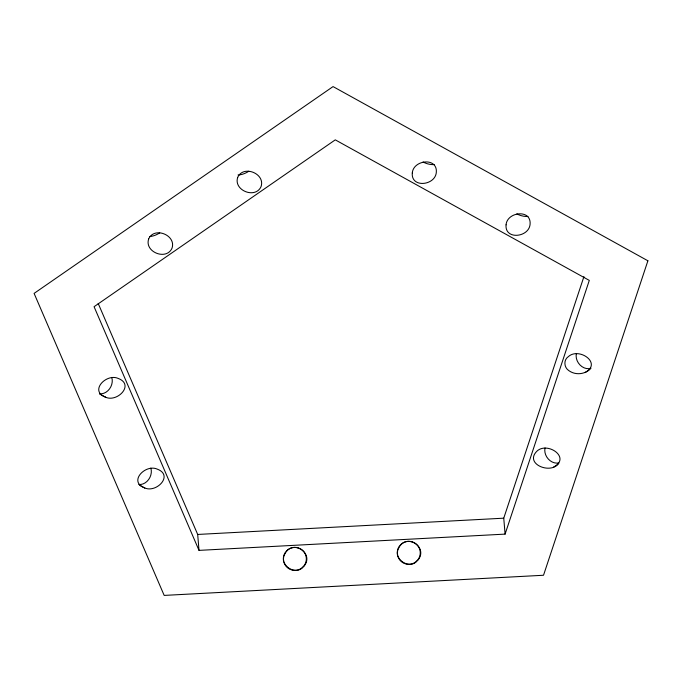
<?xml version="1.0" encoding="UTF-8"?>
<svg xmlns="http://www.w3.org/2000/svg" width="682" height="682" viewBox="0 0 682 682"><rect width="100%" height="100%" fill="white"/><g stroke="black" fill="none" stroke-linecap="round" stroke-linejoin="round"><path stroke-width="1.02" d="M505.089 534.117L589.299 280.396L335.28 139.853L94.073 306.704L199.016 550.374L505.089 534.117L503.751 518.184L583.937 276.594M303.652 566.58C315.084 553.895 292.885 538.618 284.999 553.682C278.111 565.182 296.244 576.478 303.405 566.572M417.572 560.527C429.004 547.842 406.813 532.557 398.927 547.629C392.031 559.129 410.163 570.425 417.324 560.519M584.951 372.585C602.624 363.463 579.112 346.891 568.43 356.575C563.366 359.857 563.946 367.487 568.848 370.633C575.565 375.535 585.369 374.461 590.953 368.254A11.5 9.463 54.2 0 1 580.032 365.015A11.5 9.463 54.2 0 1 576.384 353.498M553.605 467.025C571.286 457.903 547.765 441.331 537.084 451.015C523.776 463.862 550.945 474.911 558.754 463.308M98.191 303.447L197.686 534.449L503.751 518.184M105.744 397.282C117.492 402.474 134.9 384.546 118.046 378.374C106.298 373.173 88.882 391.11 105.744 397.282L99.777 394.085M144.806 487.98C156.553 493.171 173.961 475.243 157.107 469.071C145.36 463.871 127.952 481.807 144.806 487.98L139.691 485.243M197.686 534.449L199.016 550.374M400.223 545.131A11.5 11.5 0 0 1 417.836 545.736A11.5 11.5 0 0 1 414.179 562.974A11.5 11.5 0 0 1 397.836 556.384M397.563 555.421A11.5 11.5 0 0 1 397.521 550.442M397.768 549.47A11.5 11.5 0 0 1 399.584 545.907M286.295 551.184A11.5 11.5 0 0 1 303.916 551.789A11.5 11.5 0 0 1 300.259 569.027A11.5 11.5 0 0 1 283.917 562.437M283.644 561.474A11.5 11.5 0 0 1 283.593 556.495M283.848 555.523A11.5 11.5 0 0 1 285.664 551.96M558.797 462.916A11.5 9.463 54.2 0 1 548.345 459.088A11.5 9.463 54.2 0 1 545.037 447.929M434.212 164.567A11.5 5.942 17.1 0 1 423.079 161.992M527.979 216.441A11.5 5.942 17.1 0 1 516.854 213.875M150.824 468.116A11.5 9.25 -61.8 0 1 148.616 479.565A11.5 9.25 -61.8 0 1 138.796 484.467M111.754 377.419A11.5 9.25 -61.8 0 1 109.555 388.868A11.5 9.25 -61.8 0 1 99.734 393.77M159.733 232.852A11.5 5.814 -24.4 0 1 149.844 236.535M248.768 171.25A11.5 5.814 -24.4 0 1 238.035 174.984M412.286 172.972C410.888 188.343 435.252 185.589 436.31 172.393C437.716 157.022 413.343 159.776 412.286 172.972M506.061 224.847C504.654 240.226 529.027 237.472 530.084 224.276C531.483 208.905 507.11 211.659 506.061 224.847M148.642 239.024C144.303 252.076 166.544 260.882 172.043 248.12C176.382 235.068 154.141 226.262 148.642 239.024M237.677 177.431C233.346 190.483 255.588 199.289 261.087 186.527C265.417 173.467 243.176 164.669 237.677 177.431M647.9 260.788L543.52 575.258L164.174 595.412L34.1 293.396L333.055 86.588L647.9 260.788"/></g></svg>
